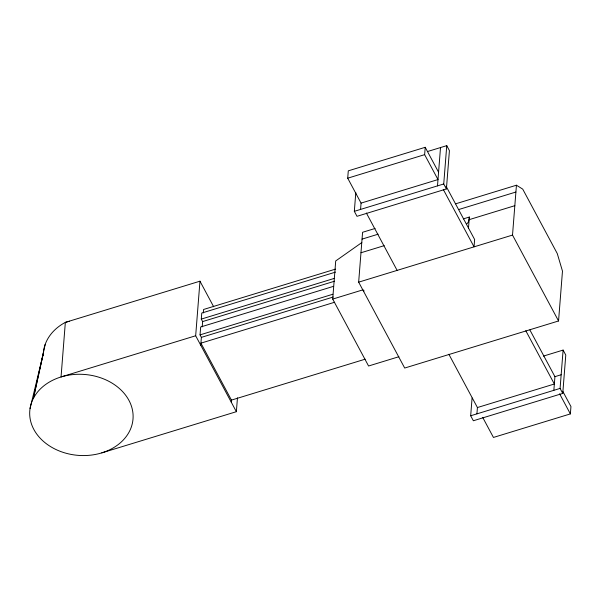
<?xml version="1.0" encoding="UTF-8"?>
<svg xmlns="http://www.w3.org/2000/svg" width="601" height="601" viewBox="0 0 601 601"><rect width="100%" height="100%" fill="white"/><g stroke="black" fill="none" stroke-linecap="round" stroke-linejoin="round"><path stroke-width="0.9" d="M101.749 452.884L236.366 411.693L195.671 335.764L199.968 281.185L65.344 322.376A53.023 41.559 4.5 0 0 43.242 355.281M200.757 345.259L201.38 337.364L200.043 334.877L200.666 326.982L333.495 286.346M202.206 326.846L202.62 321.588L201.29 319.093L201.763 313.046L335.486 272.125M203.303 312.941L203.574 309.485L335.501 269.12M231.28 402.204L231.445 400.101L200.922 343.156L334.652 302.243M236.366 411.693L237.463 397.817M398.884 356.724L368.571 366.001L332.706 299.088L335.711 260.947L361.81 242.571M360.57 209.418L361.066 203.108L347.709 178.189L348.287 170.842L425.215 147.305L438.572 172.224M427.401 151.565L446.753 145.645L449.42 150.626L446.408 188.954L357.002 216.315L354.327 211.327L355.8 192.636M455.611 203.829L516.439 185.213L522.727 189.127L557.262 253.547L562.476 271.111L558.554 320.972L404.698 368.045L358.662 282.154L362.583 232.286L375.107 228.455M363.748 291.643L363.86 290.238M361.066 203.108L437.994 179.571L424.637 154.652L425.215 147.305M437.498 185.882L440.51 147.553M446.408 188.954L443.733 183.974L446.753 145.645M468.502 227.952L469.358 217.036L463.303 218.892M543.432 356.1L563.107 350.082L565.774 355.063L562.761 393.4L473.355 420.753L470.681 415.772L472.078 398.005M476.924 413.856L477.419 407.546L448.864 354.267M558.554 320.972L512.518 235.081L516.439 185.213M553.852 390.319L554.926 376.662L529.879 329.941M562.761 393.4L560.087 388.411L563.107 350.082M482.678 417.349L493.444 437.445L570.372 413.909L570.95 406.561L562.761 391.289M45.188 344.396L33.393 398.365L43.295 353.583L30.05 408.537M347.709 178.189L424.637 154.652M354.327 211.327L443.733 183.974M362.05 239.115L378.149 234.187M458.653 209.554L515.898 192.035M360.976 252.758L384.234 245.644M469.208 219.643L514.832 205.685M201.29 319.093L334.111 278.451M202.62 321.588L334.554 281.215M358.662 282.154L512.518 235.081M195.671 335.764L61.047 376.955A51.776 40.575 4.5 0 0 50.401 446.498A51.776 40.575 4.5 0 0 132.746 421.301A51.776 40.575 4.5 0 0 61.047 376.955L65.344 322.376A51.776 40.575 4.5 0 1 69.558 321.257M200.043 334.877L332.871 294.235M201.38 337.364L333.307 296.999M332.706 299.088L363.019 289.81M231.445 400.101L365.168 359.188M554.926 376.662L561.161 374.754M477.419 407.546L554.347 384.009L525.792 330.73M470.681 415.772L560.087 388.411M559.599 393.813L570.372 413.909M446.077 186.22L474.632 239.499L474.054 246.846L443.298 189.473M366.37 213.009L397.126 270.382M199.968 281.185L213.678 306.773M469.358 217.036A31.861 8.895 73 0 1 466.902 223.767"/></g></svg>
